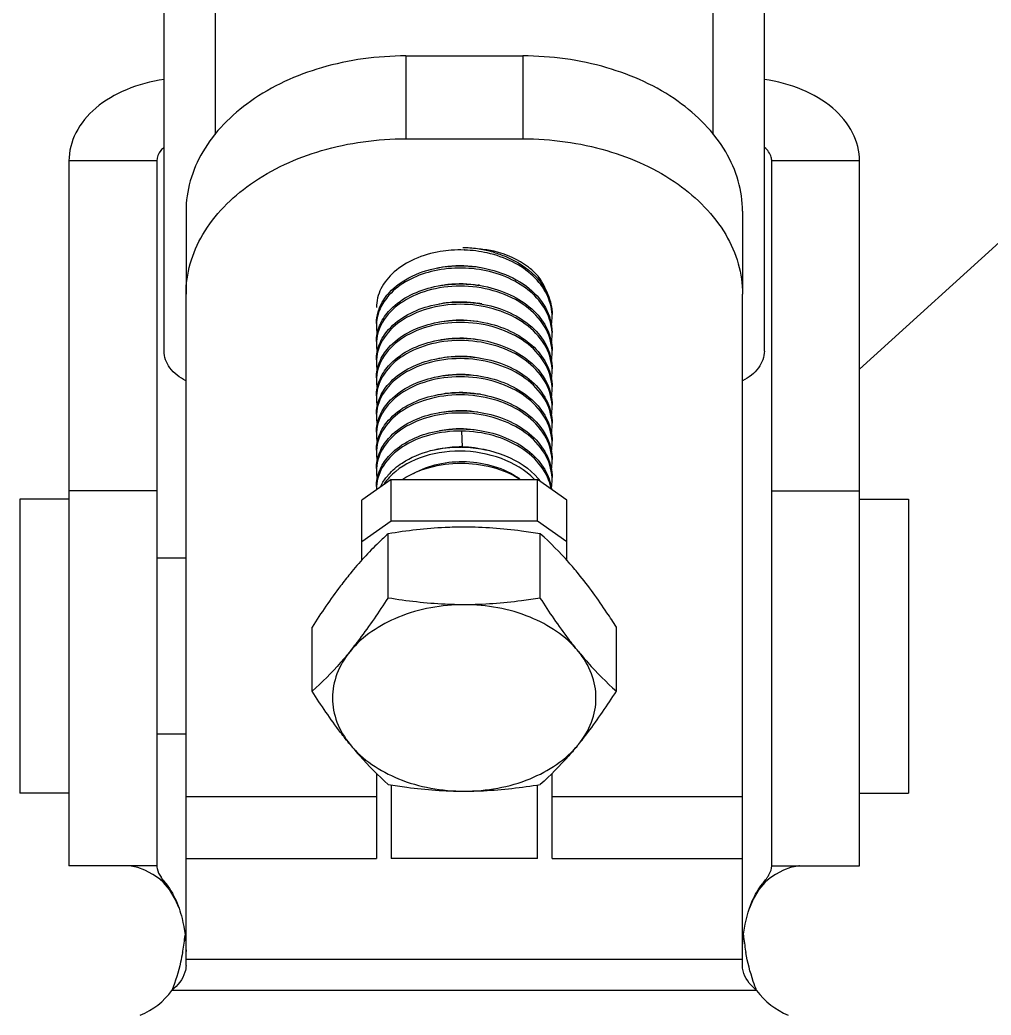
# Model space of a CAD drawing. Extents: x 1725261 to 1937680, y 860327 to 1571294.
# Drawn here: x 1828552 to 1829142, y 1228473 to 1229078 of the extents above; entities that cross this region are included whole.
import ezdxf

# ---------------------------------------------------------------- set-up
doc = ezdxf.new("R2010")
doc.units = 0
doc.header["$LTSCALE"] = 1000
doc.header["$MEASUREMENT"] = 0
doc.layers.add('W_DIM', color=4, linetype='Continuous')
doc.styles.get("Standard").update_dxf_attribs({"font": 'gbenor.shx', "bigfont": 'gbcbig.shx'})
doc.dimstyles.get("Standard").update_dxf_attribs({"dimtxt": 0.18, "dimasz": 0.18, "dimexe": 0.18, "dimexo": 0.0625, "dimgap": 0.09, "dimtad": 0, "dimtih": 1, "dimtoh": 1, "dimdec": 4, "dimzin": 0, "dimdsep": 46, "dimtxsty": 'Standard', "dimcen": 0.09, "dimadec": 0, "dimazin": 0, "dimtfac": 1, "dimtdec": 4, "dimtofl": 0, "dimtmove": 0, "dimatfit": 3, "dimfxl": 0, "dimtolj": 1, "dimtzin": 0, "dimarcsym": 0})

msp = doc.modelspace()

# ---------------------------------------------------------------- linework, layer by layer
at = {"linetype": 'Continuous'}
for p, q in [((1828639.59, 1228876.37), (1828639.59, 1231673.03)), ((1829004.38, 1228876.37), (1829004.38, 1231673.03)), ((1828670.73, 1229007.89), (1828670.73, 1231363.54)), ((1828973.24, 1229007.89), (1828973.24, 1231363.54)), ((1828786.4, 1229055.67), (1828786.4, 1229005.34)), ((1828786.4, 1229055.67), (1828857.58, 1229055.67)), ((1828857.58, 1229055.67), (1828857.58, 1229005.34)), ((1828786.4, 1229005.34), (1828857.58, 1229005.34)), ((1828581.75, 1228991.87), (1828581.75, 1228563.6)), ((1828635.14, 1228991.87), (1828581.75, 1228991.87)), ((1828635.14, 1228991.87), (1828635.14, 1228563.6)), ((1829008.83, 1228563.6), (1829008.83, 1228991.87)), ((1829062.22, 1228991.87), (1829008.83, 1228991.87)), ((1829062.22, 1228563.6), (1829062.22, 1228991.87)), ((1828652.93, 1228961.3), (1828652.93, 1228910.97)), ((1828991.04, 1228961.3), (1828991.04, 1228910.97)), ((1828865.23, 1228921.87), (1828865.3, 1228921.8)), ((1828652.93, 1228502.97), (1828652.93, 1228910.97)), ((1828991.04, 1228502.97), (1828991.04, 1228910.97)), ((1828820.41, 1228827.7), (1828820.66, 1228818.27)), ((1828820.66, 1228818.27), (1828820.66, 1228818.06)), ((1828777.5, 1228798.43), (1828759.7, 1228785.85)), ((1828777.5, 1228773.26), (1828777.5, 1228798.43)), ((1828777.5, 1228798.43), (1828866.47, 1228798.43)), ((1828866.47, 1228773.26), (1828866.47, 1228798.43)), ((1828884.27, 1228785.85), (1828866.47, 1228798.43)), ((1828635.14, 1228791.43), (1828581.75, 1228791.43)), ((1829008.83, 1228791.43), (1829062.22, 1228791.43)), ((1828581.75, 1228786.37), (1828551.96, 1228786.37)), ((1828759.7, 1228749.3), (1828759.7, 1228785.85)), ((1828884.27, 1228749.3), (1828884.27, 1228785.85)), ((1829062.22, 1228786.37), (1829092.01, 1228786.37)), ((1828759.7, 1228760.68), (1828777.5, 1228773.26)), ((1828777.5, 1228773.26), (1828866.47, 1228773.26)), ((1828866.47, 1228773.26), (1828884.27, 1228760.68)), ((1828775.75, 1228726.31), (1828775.75, 1228765.33)), ((1828868.22, 1228726.31), (1828868.22, 1228765.33)), ((1828652.93, 1228750.44), (1828635.14, 1228750.44)), ((1828729.52, 1228669.69), (1828729.52, 1228708.7)), ((1828914.45, 1228669.69), (1828914.45, 1228708.7)), ((1828652.93, 1228643.67), (1828635.14, 1228643.67)), ((1828768.6, 1228619.8), (1828768.6, 1228568.04)), ((1828875.37, 1228568.05), (1828875.37, 1228619.8)), ((1828777.5, 1228612.8), (1828777.5, 1228568.07)), ((1828866.47, 1228568.07), (1828866.47, 1228612.81)), ((1828581.75, 1228607.74), (1828551.96, 1228607.74)), ((1829062.22, 1228607.74), (1829092.01, 1228607.74)), ((1828652.93, 1228605.83), (1828768.6, 1228605.83)), ((1828875.37, 1228605.83), (1828991.04, 1228605.83)), ((1828652.93, 1228568.05), (1828768.6, 1228568.05)), ((1828866.47, 1228568.07), (1828777.5, 1228568.07)), ((1828875.37, 1228568.05), (1828991.04, 1228568.05)), ((1828635.14, 1228563.6), (1828581.75, 1228563.6)), ((1829008.83, 1228563.6), (1829062.22, 1228563.6)), ((1828640.82, 1228552.6), (1828636.8, 1228555.65)), ((1829003.16, 1228552.6), (1829007.17, 1228555.65)), ((1828991.04, 1228506.73), (1828652.93, 1228506.73)), ((1828999.65, 1228487.85), (1828644.32, 1228487.85))]:
    msp.add_line(p, q, dxfattribs=at)
for p, q in [((1828551.96, 1228786.37), (1828551.96, 1228607.74)), ((1829092.01, 1228786.37), (1829092.01, 1228607.74))]:
    msp.add_line(p, q)
for points in [[(1828636.8, 1228555.65), (1828632.78, 1228558.38), (1828627.91, 1228560.92), (1828623.69, 1228562.5), (1828620.52, 1228563.3), (1828618.63, 1228563.57), (1828618.15, 1228563.6)], [(1829025.82, 1228563.6), (1829025.35, 1228563.57), (1829023.46, 1228563.3), (1829020.28, 1228562.5), (1829016.07, 1228560.92), (1829011.19, 1228558.38), (1829007.17, 1228555.65)], [(1828648.66, 1228537.85), (1828646.38, 1228543.33), (1828642.89, 1228549.23), (1828639.26, 1228553.5), (1828636.81, 1228555.64)], [(1829007.16, 1228555.64), (1829004.67, 1228553.46), (1829001.05, 1228549.19), (1828997.58, 1228543.31), (1828995.31, 1228537.85)]]:
    msp.add_lwpolyline(points, dxfattribs=at)
for centre, radius, start, end in [((1828819.51, 1228863.86), 75.31, 88.0532, 88.71813), ((1828819.52, 1228863.85), 75.33, 81.1719, 88.06144), ((1828819.33, 1228865.11), 72.69, 94.12569, 99.40267), ((1828819.51, 1228862.65), 75.15, 88.10633, 94.13058), ((1828819.51, 1228862.38), 75.43, 87.99871, 88.11338), ((1828819.58, 1228863.11), 74.69, 77.29929, 88.02789), ((1828819.98, 1228866.67), 72.47, 74.33037, 81.18694), ((1828825.76, 1228865.66), 72.8, 78.61656, 85.81395), ((1828820.62, 1228869.11), 69.95, 74.0044, 74.29492), ((1828819.73, 1228855.26), 62.1, 79.01309, 80.00675), ((1828819.75, 1228844.36), 61.99, 77.8843, 80.31948), ((1828845.89, 1228897.28), 29.49, 350.57514, 359.97128), ((1828846.2, 1228897.26), 29.17, 0.00154, 2.66813), ((1828792.84, 1228891.76), 24.24, 176.79498, 179.99776), ((1828793.19, 1228891.78), 24.59, 180.04808, 191.33884), ((1828845.88, 1228886.27), 29.49, 350.5247, 359.97091), ((1828846.2, 1228886.25), 29.17, 0.00154, 2.66775), ((1828792.84, 1228880.75), 24.24, 176.79547, 179.99775), ((1828793.2, 1228880.77), 24.6, 180.0489, 191.4175), ((1828845.88, 1228875.26), 29.49, 350.47779, 359.97076), ((1828846.2, 1228875.24), 29.17, 0.00154, 2.66767), ((1828792.84, 1228869.74), 24.24, 176.795, 179.99774), ((1828793.23, 1228869.76), 24.62, 180.05231, 192.14934), ((1828845.88, 1228864.25), 29.49, 350.55933, 359.97117), ((1828846.2, 1228864.23), 29.17, 0.00154, 2.66804), ((1828792.84, 1228858.73), 24.24, 176.79543, 179.99775), ((1828793.2, 1228858.75), 24.6, 180.04853, 191.38358), ((1828846.2, 1228853.22), 29.17, 0.00154, 2.6677), ((1828792.84, 1228847.72), 24.24, 176.79542, 179.99774), ((1828819.72, 1228789.16), 62.13, 78.78771, 80.256), ((1828845.88, 1228853.24), 29.49, 350.51432, 359.97082), ((1828793.2, 1228847.74), 24.6, 180.04877, 191.40188), ((1828846.2, 1228842.21), 29.17, 0.00153, 2.66784), ((1828792.84, 1228836.71), 24.24, 176.7949, 179.99774), ((1828793.2, 1228836.73), 24.59, 180.04815, 191.34656), ((1828845.88, 1228842.23), 29.49, 350.55499, 359.97114), ((1828845.87, 1228831.22), 29.5, 350.3354, 359.96948), ((1828846.2, 1228831.2), 29.17, 0.00154, 2.66796), ((1828792.84, 1228825.7), 24.24, 176.7955, 179.99775), ((1828793.2, 1228825.72), 24.6, 180.04847, 191.36983), ((1828819.51, 1228755.04), 63.25, 88.96287, 89.19864), ((1828845.88, 1228820.21), 29.49, 350.49826, 359.97077), ((1828846.2, 1228820.19), 29.17, 0.00154, 2.66766), ((1828792.84, 1228814.69), 24.24, 176.79531, 179.99774), ((1828793.2, 1228814.71), 24.6, 180.0486, 191.38893), ((1828819.51, 1228742.8), 75.27, 89.13991, 89.31671), ((1828845.89, 1228809.2), 29.49, 350.57751, 359.9713), ((1828846.2, 1228809.18), 29.17, 0.00153, 2.66808), ((1828792.84, 1228803.68), 24.24, 176.79481, 179.99775), ((1828793.19, 1228803.7), 24.59, 180.04798, 191.3296), ((1828792.84, 1228792.67), 24.24, 176.79416, 179.99777), ((1828836.53, 1228772.75), 40.12, 37.51951, 40.62392), ((1828845.88, 1228798.19), 29.49, 350.53849, 359.97102), ((1828846.2, 1228798.17), 29.17, 0.00154, 2.66785), ((1828792.78, 1228792.67), 24.18, 180.00024, 181.15233), ((1828664.27, 1228574.42), 31.91, 213.78825, 214.18873), ((1828979.7, 1228574.42), 31.91, 325.81127, 326.21175), ((1828518.68, 1228535.03), 134.32, 350.02794, 354.2434), ((1829125.28, 1228535.02), 134.31, 185.75095, 189.97214), ((1828517.2, 1228535.25), 135.82, 349.72994, 350.04434), ((1829126.78, 1228535.25), 135.82, 189.95566, 190.27006), ((1828608.45, 1228514.16), 44.49, 292.02431, 323.74846), ((1829035.53, 1228514.16), 44.49, 216.25154, 247.97569)]:
    msp.add_arc(centre, radius, start, end, dxfattribs=at)
for points, knots in [([(1828786.4, 1229055.67), (1828769.2, 1229055.67), (1828735.84, 1229051.15), (1828692.15, 1229031.51), (1828665.52, 1229004.86), (1828654.73, 1228980.18), (1828652.93, 1228967.5), (1828652.93, 1228961.3)], [0, 0, 0, 0, 0.287429, 0.554303, 0.789052, 0.896403, 1, 1, 1, 1]), ([(1828991.04, 1228961.3), (1828991.04, 1228967.5), (1828989.24, 1228980.18), (1828978.45, 1229004.86), (1828951.82, 1229031.51), (1828908.13, 1229051.15), (1828874.77, 1229055.67), (1828857.58, 1229055.67)], [0, 0, 0, 0, 0.103597, 0.210948, 0.445697, 0.712571, 1, 1, 1, 1]), ([(1828639.56, 1229041.3), (1828631.73, 1229040.24), (1828616.89, 1229036.4), (1828597.97, 1229025.39), (1828585, 1229010.14), (1828581.75, 1228997.72), (1828581.75, 1228991.87)], [0, 0, 0, 0, 0.287892, 0.552013, 0.786654, 1, 1, 1, 1]), ([(1829062.22, 1228991.87), (1829062.22, 1228997.72), (1829058.97, 1229010.14), (1829046, 1229025.39), (1829027.09, 1229036.4), (1829012.24, 1229040.24), (1829004.41, 1229041.3)], [0, 0, 0, 0, 0.213346, 0.447987, 0.712108, 1, 1, 1, 1]), ([(1828639.5, 1229000.12), (1828638.82, 1228999.57), (1828636.54, 1228997.39), (1828635.14, 1228994.17), (1828635.14, 1228991.87)], [0, 0, 0, 0, 0.274002, 1, 1, 1, 1]), ([(1828652.93, 1228910.97), (1828652.93, 1228917.17), (1828654.73, 1228929.85), (1828665.52, 1228954.53), (1828692.15, 1228981.18), (1828735.84, 1229000.82), (1828769.2, 1229005.34), (1828786.4, 1229005.34)], [0, 0, 0, 0, 0.103597, 0.210948, 0.445697, 0.712571, 1, 1, 1, 1]), ([(1828857.58, 1229005.34), (1828874.77, 1229005.34), (1828908.13, 1229000.82), (1828951.82, 1228981.18), (1828978.45, 1228954.53), (1828989.24, 1228929.85), (1828991.04, 1228917.17), (1828991.04, 1228910.97)], [0, 0, 0, 0, 0.287429, 0.554303, 0.789052, 0.896403, 1, 1, 1, 1]), ([(1829008.83, 1228991.87), (1829008.83, 1228992.62), (1829008.43, 1228995.8), (1829006.35, 1228998.59), (1829004.48, 1229000.12)], [0, 0, 0, 0, 0.236834, 1, 1, 1, 1]), ([(1828807.45, 1228936.82), (1828802.11, 1228935.94), (1828792.06, 1228933.08), (1828779.35, 1228925.39), (1828770.74, 1228915.03), (1828768.6, 1228906.69), (1828768.6, 1228902.77)], [0, 0, 0, 0, 0.291651, 0.555731, 0.788679, 1, 1, 1, 1]), ([(1828875.34, 1228898.62), (1828875.14, 1228902.85), (1828872.72, 1228911.64), (1828864, 1228922.77), (1828851.34, 1228931.3), (1828841.31, 1228934.77), (1828836, 1228935.98)], [0, 0, 0, 0, 0.219273, 0.456424, 0.717944, 1, 1, 1, 1]), ([(1828839.89, 1228936.35), (1828842.39, 1228935.64), (1828851.62, 1228932.43), (1828860.22, 1228927.04), (1828865.23, 1228921.87)], [0, 0, 0, 0, 0.264817, 1, 1, 1, 1]), ([(1828866.18, 1228922.71), (1828864.57, 1228924.39), (1828857.04, 1228931), (1828847.55, 1228935.14), (1828840.13, 1228937.03)], [0, 0, 0, 0, 0.23319, 1, 1, 1, 1]), ([(1828768.6, 1228893.13), (1828768.6, 1228895.5), (1828769.33, 1228900.35), (1828773.67, 1228909.8), (1828784.4, 1228919.86), (1828801.88, 1228927.01), (1828822.08, 1228929.06), (1828842.3, 1228925.64), (1828859.8, 1228917.03), (1828872.18, 1228903.99), (1828875.37, 1228892.85), (1828875.37, 1228887.63)], [0, 0, 0, 0, 0.049449, 0.100956, 0.214949, 0.346477, 0.489675, 0.634208, 0.769827, 0.890789, 1, 1, 1, 1]), ([(1828805.64, 1228926.81), (1828807.71, 1228927.3), (1828816.28, 1228928.8), (1828825.15, 1228928.48), (1828831.58, 1228927.23)], [0, 0, 0, 0, 0.245648, 1, 1, 1, 1]), ([(1828875.34, 1228887.61), (1828875.14, 1228891.88), (1828872.67, 1228900.76), (1828863.8, 1228911.96), (1828850.92, 1228920.5), (1828835.34, 1228925.78), (1828818.47, 1228927.41), (1828797.57, 1228924.84), (1828782.77, 1228917.53), (1828776.24, 1228910.27)], [0, 0, 0, 0, 0.105385, 0.219488, 0.34542, 0.481197, 0.621395, 0.759049, 1, 1, 1, 1]), ([(1828865.3, 1228921.8), (1828868.38, 1228918.6), (1828873.46, 1228911.43), (1828875.37, 1228902.77), (1828875.37, 1228898.64)], [0, 0, 0, 0, 0.517736, 1, 1, 1, 1]), ([(1828871.75, 1228913.03), (1828871.45, 1228913.88), (1828870.04, 1228917.34), (1828867.97, 1228920.53), (1828866.18, 1228922.71)], [0, 0, 0, 0, 0.242775, 1, 1, 1, 1]), ([(1828875.34, 1228876.6), (1828875.1, 1228881.73), (1828871.54, 1228892.51), (1828859.15, 1228905.04), (1828841.94, 1228913.32), (1828822.16, 1228916.63), (1828802.39, 1228914.71), (1828785.17, 1228907.85), (1828772.64, 1228896.8), (1828768.9, 1228886.8), (1828768.64, 1228882.1)], [0, 0, 0, 0, 0.109414, 0.230762, 0.366312, 0.510386, 0.653204, 0.784891, 0.899595, 1, 1, 1, 1]), ([(1828776.02, 1228900.38), (1828782.58, 1228907.82), (1828797.65, 1228915.27), (1828818.89, 1228917.79), (1828836.02, 1228916.01), (1828851.75, 1228910.48), (1828864.61, 1228901.61), (1828873.26, 1228890.02), (1828875.37, 1228880.94), (1828875.37, 1228876.62)], [0, 0, 0, 0, 0.241301, 0.379446, 0.520004, 0.655787, 0.781306, 0.894819, 1, 1, 1, 1]), ([(1828806.13, 1228915.91), (1828808.08, 1228916.35), (1828816.13, 1228917.73), (1828824.45, 1228917.48), (1828830.51, 1228916.42)], [0, 0, 0, 0, 0.245788, 1, 1, 1, 1]), ([(1828776.24, 1228910.27), (1828774.04, 1228907.82), (1828770.41, 1228902.48), (1828768.81, 1228896.17), (1828768.64, 1228893.11)], [0, 0, 0, 0, 0.517722, 1, 1, 1, 1]), ([(1828875.34, 1228865.59), (1828875.1, 1228870.72), (1828871.54, 1228881.5), (1828859.15, 1228894.03), (1828841.94, 1228902.31), (1828822.16, 1228905.62), (1828802.39, 1228903.7), (1828785.17, 1228896.84), (1828772.64, 1228885.79), (1828768.9, 1228875.79), (1828768.64, 1228871.09)], [0, 0, 0, 0, 0.10941, 0.230759, 0.36631, 0.510388, 0.653211, 0.784896, 0.899598, 1, 1, 1, 1]), ([(1828776.03, 1228889.38), (1828782.59, 1228896.81), (1828797.66, 1228904.26), (1828818.9, 1228906.78), (1828836.02, 1228905), (1828851.75, 1228899.47), (1828864.62, 1228890.6), (1828873.26, 1228879.01), (1828875.37, 1228869.93), (1828875.37, 1228865.61)], [0, 0, 0, 0, 0.241321, 0.379464, 0.520018, 0.655795, 0.781306, 0.894819, 1, 1, 1, 1]), ([(1828806.73, 1228905.04), (1828808.61, 1228905.44), (1828816.36, 1228906.69), (1828824.34, 1228906.46), (1828830.17, 1228905.46)], [0, 0, 0, 0, 0.246058, 1, 1, 1, 1]), ([(1828768.6, 1228882.12), (1828768.6, 1228885.34), (1828769.99, 1228892.08), (1828773.73, 1228897.79), (1828776.02, 1228900.38)], [0, 0, 0, 0, 0.48238, 1, 1, 1, 1]), ([(1828875.34, 1228854.58), (1828875.1, 1228859.71), (1828871.54, 1228870.49), (1828859.15, 1228883.02), (1828841.94, 1228891.3), (1828822.16, 1228894.61), (1828802.39, 1228892.69), (1828785.17, 1228885.83), (1828772.64, 1228874.78), (1828768.9, 1228864.78), (1828768.64, 1228860.08)], [0, 0, 0, 0, 0.109413, 0.230763, 0.366317, 0.51039, 0.65321, 0.784893, 0.899595, 1, 1, 1, 1]), ([(1828776.01, 1228878.36), (1828782.58, 1228885.79), (1828797.65, 1228893.24), (1828818.88, 1228895.77), (1828836.01, 1228893.99), (1828851.74, 1228888.46), (1828864.61, 1228879.59), (1828873.26, 1228868), (1828875.37, 1228858.92), (1828875.37, 1228854.6)], [0, 0, 0, 0, 0.241291, 0.379436, 0.519999, 0.655783, 0.781305, 0.89482, 1, 1, 1, 1]), ([(1828806.9, 1228894.06), (1828808.79, 1228894.46), (1828816.52, 1228895.69), (1828824.49, 1228895.44), (1828830.31, 1228894.43)], [0, 0, 0, 0, 0.246155, 1, 1, 1, 1]), ([(1828768.6, 1228871.11), (1828768.6, 1228874.34), (1828769.99, 1228881.07), (1828773.73, 1228886.79), (1828776.03, 1228889.38)], [0, 0, 0, 0, 0.482371, 1, 1, 1, 1]), ([(1828875.34, 1228843.57), (1828875.1, 1228848.7), (1828871.54, 1228859.48), (1828859.15, 1228872.01), (1828841.94, 1228880.29), (1828822.16, 1228883.6), (1828802.39, 1228881.68), (1828785.17, 1228874.82), (1828772.64, 1228863.77), (1828768.9, 1228853.77), (1828768.64, 1228849.07)], [0, 0, 0, 0, 0.109413, 0.230762, 0.36631, 0.510386, 0.653205, 0.784893, 0.899595, 1, 1, 1, 1]), ([(1828776.02, 1228867.36), (1828782.59, 1228874.79), (1828797.66, 1228882.24), (1828818.89, 1228884.76), (1828836.02, 1228882.98), (1828851.75, 1228877.45), (1828864.62, 1228868.58), (1828873.26, 1228856.99), (1828875.37, 1228847.91), (1828875.37, 1228843.59)], [0, 0, 0, 0, 0.241314, 0.379459, 0.520012, 0.655791, 0.781307, 0.89482, 1, 1, 1, 1]), ([(1828806.68, 1228883.01), (1828808.6, 1228883.42), (1828816.47, 1228884.69), (1828824.58, 1228884.43), (1828830.5, 1228883.39)], [0, 0, 0, 0, 0.246065, 1, 1, 1, 1]), ([(1828652.84, 1228858.34), (1828649.1, 1228860.19), (1828642.57, 1228864.96), (1828639.59, 1228872.78), (1828639.59, 1228876.37)], [0, 0, 0, 0, 0.538137, 1, 1, 1, 1]), ([(1828768.6, 1228860.1), (1828768.6, 1228863.32), (1828769.99, 1228870.06), (1828773.73, 1228875.76), (1828776.01, 1228878.36)], [0, 0, 0, 0, 0.482397, 1, 1, 1, 1]), ([(1828776.02, 1228856.34), (1828782.59, 1228863.78), (1828797.66, 1228871.23), (1828818.89, 1228873.75), (1828836.02, 1228871.97), (1828851.75, 1228866.44), (1828864.61, 1228857.57), (1828873.26, 1228845.98), (1828875.37, 1228836.9), (1828875.37, 1228832.58)], [0, 0, 0, 0, 0.241312, 0.379455, 0.520012, 0.655791, 0.781305, 0.89482, 1, 1, 1, 1]), ([(1828805.27, 1228871.67), (1828807.33, 1228872.17), (1828815.85, 1228873.73), (1828824.69, 1228873.46), (1828831.11, 1228872.27)], [0, 0, 0, 0, 0.2454, 1, 1, 1, 1]), ([(1829004.38, 1228876.37), (1829004.38, 1228872.78), (1829001.4, 1228864.96), (1828994.87, 1228860.19), (1828991.13, 1228858.34)], [0, 0, 0, 0, 0.461863, 1, 1, 1, 1]), ([(1828768.6, 1228849.09), (1828768.6, 1228852.32), (1828769.99, 1228859.05), (1828773.73, 1228864.77), (1828776.02, 1228867.36)], [0, 0, 0, 0, 0.482371, 1, 1, 1, 1]), ([(1828875.34, 1228832.56), (1828875.1, 1228837.69), (1828871.54, 1228848.47), (1828859.15, 1228861), (1828841.94, 1228869.28), (1828822.16, 1228872.59), (1828802.39, 1228870.67), (1828785.17, 1228863.81), (1828772.64, 1228852.76), (1828768.9, 1228842.76), (1828768.64, 1228838.06)], [0, 0, 0, 0, 0.109411, 0.230759, 0.366311, 0.510389, 0.653212, 0.784896, 0.899598, 1, 1, 1, 1]), ([(1828875.34, 1228821.55), (1828875.1, 1228826.68), (1828871.54, 1228837.46), (1828859.15, 1228849.99), (1828841.94, 1228858.27), (1828822.16, 1228861.58), (1828802.39, 1228859.66), (1828785.17, 1228852.8), (1828772.64, 1228841.75), (1828768.9, 1228831.75), (1828768.64, 1228827.05)], [0, 0, 0, 0, 0.109414, 0.230763, 0.366316, 0.510389, 0.653208, 0.784892, 0.899594, 1, 1, 1, 1]), ([(1828776.01, 1228845.33), (1828782.58, 1228852.76), (1828797.65, 1228860.21), (1828818.88, 1228862.74), (1828836.01, 1228860.96), (1828851.74, 1228855.43), (1828864.61, 1228846.56), (1828873.26, 1228834.97), (1828875.37, 1228825.89), (1828875.37, 1228821.57)], [0, 0, 0, 0, 0.24129, 0.379435, 0.519998, 0.655783, 0.781305, 0.89482, 1, 1, 1, 1]), ([(1828805.73, 1228860.77), (1828807.88, 1228861.27), (1828816.75, 1228862.8), (1828825.96, 1228862.37), (1828832.59, 1228860.96)], [0, 0, 0, 0, 0.245825, 1, 1, 1, 1]), ([(1828768.6, 1228838.08), (1828768.6, 1228841.3), (1828769.99, 1228848.04), (1828773.73, 1228853.75), (1828776.02, 1228856.34)], [0, 0, 0, 0, 0.482382, 1, 1, 1, 1]), ([(1828875.34, 1228810.54), (1828875.1, 1228815.67), (1828871.54, 1228826.45), (1828859.15, 1228838.97), (1828841.94, 1228847.26), (1828822.16, 1228850.57), (1828802.39, 1228848.65), (1828785.17, 1228841.79), (1828772.64, 1228830.74), (1828768.9, 1228820.74), (1828768.64, 1228816.04)], [0, 0, 0, 0, 0.109411, 0.23076, 0.366309, 0.510386, 0.653207, 0.784895, 0.899597, 1, 1, 1, 1]), ([(1828776.03, 1228834.33), (1828782.59, 1228841.76), (1828797.66, 1228849.21), (1828818.9, 1228851.73), (1828836.02, 1228849.95), (1828851.75, 1228844.42), (1828864.62, 1228835.55), (1828873.26, 1228823.96), (1828875.37, 1228814.88), (1828875.37, 1228810.56)], [0, 0, 0, 0, 0.241317, 0.379461, 0.520014, 0.655792, 0.781306, 0.894819, 1, 1, 1, 1]), ([(1828806.33, 1228849.9), (1828808.25, 1228850.32), (1828816.14, 1228851.65), (1828824.29, 1228851.42), (1828830.24, 1228850.4)], [0, 0, 0, 0, 0.245865, 1, 1, 1, 1]), ([(1828768.6, 1228827.07), (1828768.6, 1228830.29), (1828769.99, 1228837.03), (1828773.73, 1228842.73), (1828776.01, 1228845.33)], [0, 0, 0, 0, 0.482394, 1, 1, 1, 1]), ([(1828875.34, 1228799.53), (1828875.1, 1228804.66), (1828871.54, 1228815.44), (1828859.15, 1228827.96), (1828841.94, 1228836.25), (1828822.16, 1228839.56), (1828802.39, 1228837.64), (1828785.17, 1228830.78), (1828772.64, 1228819.73), (1828768.9, 1228809.73), (1828768.64, 1228805.03)], [0, 0, 0, 0, 0.109411, 0.23076, 0.366314, 0.510391, 0.653213, 0.784895, 0.899597, 1, 1, 1, 1]), ([(1828776.02, 1228823.31), (1828782.58, 1228830.75), (1828797.65, 1228838.2), (1828818.89, 1228840.72), (1828836.01, 1228838.94), (1828851.75, 1228833.41), (1828864.61, 1228824.54), (1828873.26, 1228812.95), (1828875.37, 1228803.87), (1828875.37, 1228799.55)], [0, 0, 0, 0, 0.241302, 0.379446, 0.520006, 0.655788, 0.781304, 0.89482, 1, 1, 1, 1]), ([(1828806.79, 1228838.99), (1828808.68, 1228839.39), (1828816.44, 1228840.64), (1828824.43, 1228840.39), (1828830.27, 1228839.39)], [0, 0, 0, 0, 0.246098, 1, 1, 1, 1]), ([(1828768.6, 1228816.06), (1828768.6, 1228819.29), (1828769.99, 1228826.02), (1828773.73, 1228831.74), (1828776.03, 1228834.33)], [0, 0, 0, 0, 0.48237, 1, 1, 1, 1]), ([(1828820.41, 1228827.7), (1828813.87, 1228827.78), (1828801.22, 1228826.31), (1828784.55, 1228819.35), (1828772.48, 1228808.39), (1828768.9, 1228798.63), (1828768.64, 1228794.02)], [0, 0, 0, 0, 0.291821, 0.560232, 0.794326, 1, 1, 1, 1]), ([(1828776.02, 1228812.3), (1828782.31, 1228819.43), (1828796.58, 1228826.74), (1828816.9, 1228829.63), (1828833.44, 1228828.41), (1828848.91, 1228823.68), (1828861.97, 1228815.76), (1828871.39, 1228805.22), (1828874.54, 1228796.67), (1828875.1, 1228792.48)], [0, 0, 0, 0, 0.238806, 0.375378, 0.515068, 0.651187, 0.778286, 0.893865, 1, 1, 1, 1]), ([(1828806.88, 1228828), (1828808.76, 1228828.4), (1828816.5, 1228829.63), (1828824.46, 1228829.38), (1828830.27, 1228828.38)], [0, 0, 0, 0, 0.24614, 1, 1, 1, 1]), ([(1828874.85, 1228792.62), (1828873.92, 1228797.53), (1828869.22, 1228807.45), (1828856.38, 1228818.64), (1828839.49, 1228825.87), (1828826.86, 1228827.62), (1828820.41, 1228827.7)], [0, 0, 0, 0, 0.215857, 0.456017, 0.721227, 1, 1, 1, 1]), ([(1828768.6, 1228805.05), (1828768.6, 1228808.27), (1828769.99, 1228815.01), (1828773.73, 1228820.72), (1828776.02, 1228823.31)], [0, 0, 0, 0, 0.482394, 1, 1, 1, 1]), ([(1828776, 1228801.28), (1828778.39, 1228803.98), (1828790.88, 1228814.44), (1828807.92, 1228818.21), (1828820.41, 1228818.06)], [0, 0, 0, 0, 0.224306, 1, 1, 1, 1]), ([(1828805.2, 1228816.61), (1828806.42, 1228816.9), (1828811.42, 1228817.94), (1828816.55, 1228818.33), (1828820.4, 1228818.28)], [0, 0, 0, 0, 0.245441, 1, 1, 1, 1]), ([(1828768.6, 1228794.04), (1828768.6, 1228797.26), (1828769.99, 1228804), (1828773.73, 1228809.71), (1828776.02, 1228812.3)], [0, 0, 0, 0, 0.482388, 1, 1, 1, 1]), ([(1828864.58, 1228798.5), (1828859.03, 1228804.07), (1828844.38, 1228812.71), (1828819.56, 1228816.93), (1828795.3, 1228813.17), (1828781.32, 1228804.88), (1828776.41, 1228799.54)], [0, 0, 0, 0, 0.245715, 0.512956, 0.773315, 1, 1, 1, 1]), ([(1828820.64, 1228818.06), (1828829.62, 1228817.92), (1828846.78, 1228814.72), (1828861.71, 1228805.02), (1828866.98, 1228798.87)], [0, 0, 0, 0, 0.525716, 1, 1, 1, 1]), ([(1828784.71, 1228798.53), (1828789.66, 1228801.76), (1828801.23, 1228806.63), (1828825.97, 1228809.79), (1828845.62, 1228805.07), (1828856.24, 1228798.43)], [0, 0, 0, 0, 0.237857, 0.495496, 1, 1, 1, 1]), ([(1828791.2, 1228801.96), (1828795.81, 1228804.64), (1828806.44, 1228808.52), (1828828.73, 1228810.38), (1828846.12, 1228805.4), (1828855.33, 1228799.06)], [0, 0, 0, 0, 0.239537, 0.497847, 1, 1, 1, 1]), ([(1828771.18, 1228794.07), (1828771.48, 1228794.7), (1828772.83, 1228797.27), (1828774.55, 1228799.63), (1828776, 1228801.28)], [0, 0, 0, 0, 0.243018, 1, 1, 1, 1]), ([(1828775.75, 1228765.33), (1828773.82, 1228763.6), (1828765.62, 1228756.01), (1828758.06, 1228747.74), (1828752.64, 1228741.1)], [0, 0, 0, 0, 0.2325, 1, 1, 1, 1]), ([(1828821.99, 1228769.41), (1828818.1, 1228769.41), (1828802.61, 1228769.04), (1828787.19, 1228767.21), (1828775.75, 1228765.33)], [0, 0, 0, 0, 0.251248, 1, 1, 1, 1]), ([(1828868.22, 1228765.33), (1828864.42, 1228765.95), (1828849.11, 1228768.25), (1828833.62, 1228769.41), (1828821.99, 1228769.41)], [0, 0, 0, 0, 0.248681, 1, 1, 1, 1]), ([(1828891.34, 1228741.1), (1828889.44, 1228743.43), (1828882.21, 1228751.95), (1828874.3, 1228759.88), (1828868.22, 1228765.33)], [0, 0, 0, 0, 0.268858, 1, 1, 1, 1]), ([(1828752.64, 1228741.1), (1828750.65, 1228738.66), (1828742.46, 1228728.22), (1828735, 1228717.22), (1828729.52, 1228708.7)], [0, 0, 0, 0, 0.237123, 1, 1, 1, 1]), ([(1828914.45, 1228708.7), (1828912.58, 1228711.62), (1828905.3, 1228722.71), (1828897.54, 1228733.51), (1828891.34, 1228741.1)], [0, 0, 0, 0, 0.261287, 1, 1, 1, 1]), ([(1828752.64, 1228693.91), (1828754.63, 1228696.35), (1828762.82, 1228706.8), (1828770.28, 1228717.8), (1828775.75, 1228726.31)], [0, 0, 0, 0, 0.237123, 1, 1, 1, 1]), ([(1828821.99, 1228722.23), (1828808.4, 1228722.23), (1828782.64, 1228717.8), (1828760.21, 1228703.18), (1828752.64, 1228693.91)], [0, 0, 0, 0, 0.531659, 1, 1, 1, 1]), ([(1828821.99, 1228722.23), (1828818.1, 1228722.23), (1828802.61, 1228722.6), (1828787.19, 1228724.42), (1828775.75, 1228726.31)], [0, 0, 0, 0, 0.251248, 1, 1, 1, 1]), ([(1828868.22, 1228726.31), (1828864.42, 1228725.68), (1828849.11, 1228723.39), (1828833.62, 1228722.23), (1828821.99, 1228722.23)], [0, 0, 0, 0, 0.248681, 1, 1, 1, 1]), ([(1828891.34, 1228693.91), (1828883.77, 1228703.18), (1828861.34, 1228717.8), (1828835.57, 1228722.23), (1828821.99, 1228722.23)], [0, 0, 0, 0, 0.468341, 1, 1, 1, 1]), ([(1828891.34, 1228693.91), (1828889.35, 1228696.35), (1828881.16, 1228706.8), (1828873.7, 1228717.8), (1828868.22, 1228726.31)], [0, 0, 0, 0, 0.237123, 1, 1, 1, 1]), ([(1828752.64, 1228693.91), (1828750.74, 1228691.59), (1828743.51, 1228683.07), (1828735.61, 1228675.13), (1828729.52, 1228669.69)], [0, 0, 0, 0, 0.268858, 1, 1, 1, 1]), ([(1828752.64, 1228693.91), (1828749.3, 1228689.83), (1828743.89, 1228680.88), (1828740.95, 1228665.6), (1828743.89, 1228650.32), (1828749.3, 1228641.38), (1828752.64, 1228637.29)], [0, 0, 0, 0, 0.257487, 0.5, 0.742513, 1, 1, 1, 1]), ([(1828891.34, 1228693.91), (1828893.23, 1228691.59), (1828900.46, 1228683.07), (1828908.37, 1228675.13), (1828914.45, 1228669.69)], [0, 0, 0, 0, 0.268858, 1, 1, 1, 1]), ([(1828891.34, 1228637.29), (1828894.67, 1228641.38), (1828900.08, 1228650.32), (1828903.02, 1228665.6), (1828900.08, 1228680.88), (1828894.67, 1228689.83), (1828891.34, 1228693.91)], [0, 0, 0, 0, 0.257487, 0.5, 0.742513, 1, 1, 1, 1]), ([(1828752.64, 1228637.29), (1828750.65, 1228639.73), (1828742.46, 1228650.17), (1828735, 1228661.17), (1828729.52, 1228669.69)], [0, 0, 0, 0, 0.237123, 1, 1, 1, 1]), ([(1828891.34, 1228637.29), (1828893.33, 1228639.73), (1828901.52, 1228650.17), (1828908.97, 1228661.17), (1828914.45, 1228669.69)], [0, 0, 0, 0, 0.237123, 1, 1, 1, 1]), ([(1828752.64, 1228637.29), (1828754.54, 1228634.96), (1828761.76, 1228626.44), (1828769.67, 1228618.51), (1828775.75, 1228613.06)], [0, 0, 0, 0, 0.268858, 1, 1, 1, 1]), ([(1828752.64, 1228637.29), (1828760.21, 1228628.02), (1828782.64, 1228613.4), (1828808.4, 1228608.98), (1828821.99, 1228608.98)], [0, 0, 0, 0, 0.468341, 1, 1, 1, 1]), ([(1828821.99, 1228608.98), (1828835.57, 1228608.98), (1828861.34, 1228613.4), (1828883.77, 1228628.02), (1828891.34, 1228637.29)], [0, 0, 0, 0, 0.531659, 1, 1, 1, 1]), ([(1828891.34, 1228637.29), (1828889.44, 1228634.96), (1828882.21, 1228626.44), (1828874.3, 1228618.51), (1828868.22, 1228613.06)], [0, 0, 0, 0, 0.268858, 1, 1, 1, 1]), ([(1828775.75, 1228613.06), (1828779.55, 1228612.44), (1828794.86, 1228610.14), (1828810.36, 1228608.98), (1828821.99, 1228608.98)], [0, 0, 0, 0, 0.248681, 1, 1, 1, 1]), ([(1828821.99, 1228608.98), (1828825.88, 1228608.98), (1828841.36, 1228609.35), (1828856.78, 1228611.18), (1828868.22, 1228613.06)], [0, 0, 0, 0, 0.251248, 1, 1, 1, 1]), ([(1828635.14, 1228563.6), (1828635.14, 1228563.04), (1828635.41, 1228560.55), (1828636.67, 1228558.28), (1828637.74, 1228556.68)], [0, 0, 0, 0, 0.222245, 1, 1, 1, 1]), ([(1829006.23, 1228556.68), (1829006.63, 1228557.27), (1829007.94, 1228559.37), (1829008.83, 1228561.83), (1829008.83, 1228563.6)], [0, 0, 0, 0, 0.289589, 1, 1, 1, 1]), ([(1828637.87, 1228556.49), (1828638.08, 1228556.18), (1828639.02, 1228554.85), (1828640.03, 1228553.57), (1828640.82, 1228552.6)], [0, 0, 0, 0, 0.231104, 1, 1, 1, 1]), ([(1828640.82, 1228552.6), (1828641.56, 1228551.69), (1828644.83, 1228547.16), (1828647.2, 1228542.01), (1828648.66, 1228537.85)], [0, 0, 0, 0, 0.210146, 1, 1, 1, 1]), ([(1828995.31, 1228537.85), (1828995.84, 1228539.35), (1828997.87, 1228544.55), (1829000.64, 1228549.5), (1829003.16, 1228552.6)], [0, 0, 0, 0, 0.285604, 1, 1, 1, 1]), ([(1829003.16, 1228552.6), (1829003.43, 1228552.94), (1829004.45, 1228554.21), (1829005.44, 1228555.51), (1829006.1, 1228556.49)], [0, 0, 0, 0, 0.26918, 1, 1, 1, 1]), ([(1828648.66, 1228537.85), (1828649.37, 1228535.83), (1828651.91, 1228527.26), (1828652.93, 1228518.27), (1828652.93, 1228511.48)], [0, 0, 0, 0, 0.239548, 1, 1, 1, 1]), ([(1828991.04, 1228511.48), (1828991.04, 1228513.78), (1828991.39, 1228522.7), (1828993.12, 1228531.59), (1828995.31, 1228537.85)], [0, 0, 0, 0, 0.257456, 1, 1, 1, 1]), ([(1828650.84, 1228511.03), (1828650.48, 1228509.02), (1828648.87, 1228501.15), (1828646.55, 1228493.41), (1828644.32, 1228487.85)], [0, 0, 0, 0, 0.255037, 1, 1, 1, 1]), ([(1828999.65, 1228487.85), (1828998.93, 1228489.66), (1828996.17, 1228497.21), (1828994.21, 1228505.05), (1828993.13, 1228511.03)], [0, 0, 0, 0, 0.242689, 1, 1, 1, 1]), ([(1828652.93, 1228502.97), (1828652.93, 1228501.61), (1828651.85, 1228495.7), (1828647.81, 1228490.76), (1828644.32, 1228487.85)], [0, 0, 0, 0, 0.231026, 1, 1, 1, 1]), ([(1828999.65, 1228487.85), (1828998.45, 1228488.86), (1828994.24, 1228492.89), (1828991.04, 1228498.65), (1828991.04, 1228502.97)], [0, 0, 0, 0, 0.266, 1, 1, 1, 1])]:
    msp.add_open_spline(points, degree=3, knots=knots, dxfattribs=at)
for points in [[(1828820.66, 1228818.27), (1828825.77, 1228818.18), (1828830.91, 1228817.47), (1828835.84, 1228816.15)], [(1828776.41, 1228799.54), (1828775.29, 1228798.33), (1828774.25, 1228797.03), (1828773.32, 1228795.66)]]:
    msp.add_open_spline(points, degree=3, dxfattribs=at)

# ---------------------------------------------------------------- leaders
at = {"layer": 'W_DIM', "color": 7}
msp.add_leader([(1829062.22, 1228865.4), (1830158.02, 1229860.62)], dimstyle='Standard', override={"dimgap": 20}, dxfattribs=at)

doc.saveas('drawing.dxf')
